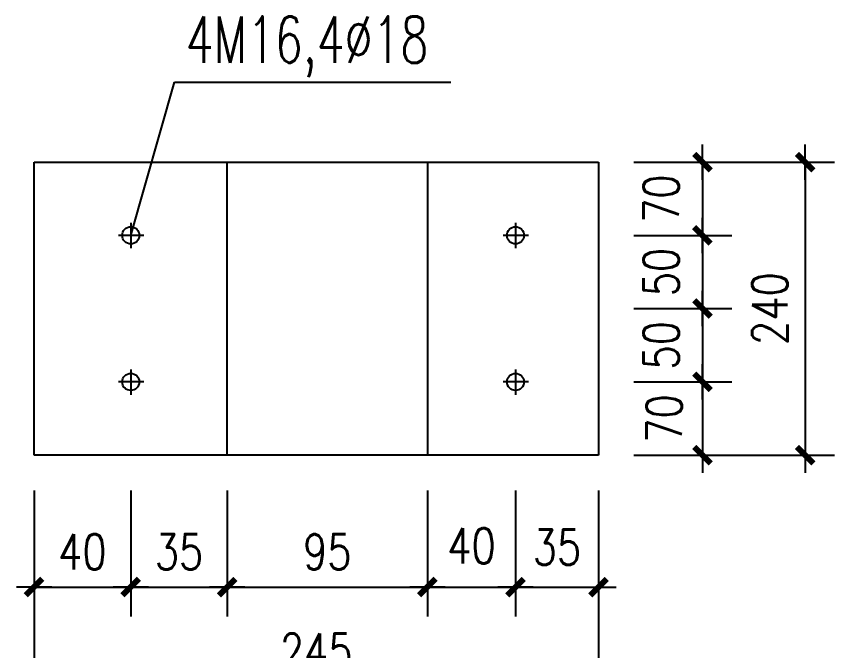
# Model space of a CAD drawing. Extents: x 31695611 to 39053694, y -59225 to 904195.
# Drawn here: x 39033904 to 39040848, y 828335 to 833719 of the extents above; entities that cross this region are included whole.
import ezdxf

# ---------------------------------------------------------------- set-up
doc = ezdxf.new("R2010")
doc.units = 0
doc.header["$LTSCALE"] = 1000
doc.header["$MEASUREMENT"] = 0
doc.layers.get('0').update_dxf_attribs({"linetype": 'CONTINUOUS'})
doc.layers.get('DEFPOINTS').update_dxf_attribs({"linetype": 'CONTINUOUS'})
doc.layers.add('PUB_DIM', color=3, linetype='CONTINUOUS')
doc.layers.add('TEXT', color=7, linetype='CONTINUOUS')
doc.styles.add('DIM_FONT', font='SIMPLEX.shx', dxfattribs={"width": 0.8})
doc.styles.add('TXT', font='romans.shx', dxfattribs={"width": 0.7, "height": 250, "bigfont": 'hztxt.shx'})
doc.dimstyles.new('DIMN', dxfattribs={"dimtxt": 300, "dimasz": 1, "dimexe": 250, "dimexo": 300, "dimgap": 150, "dimtad": 1, "dimdec": 0, "dimzin": 0, "dimtxsty": 'DIM_FONT', "dimblk": '_DIMX', "dimcen": 0.09, "dimclrt": 7, "dimazin": 3, "dimtfac": 1, "dimtdec": 0, "dimtix": 1, "dimtmove": 0, "dimatfit": 3, "dimtolj": 1, "dimtzin": 0})

# ---------------------------------------------------------------- blocks, each defined once
blk = doc.blocks.new('_DIMX')
blk.add_line((-150, 0), (150, 0))
at = {"const_width": 50}
blk.add_lwpolyline([(-70, -70), (70, 70)], dxfattribs=at)
blk = doc.blocks.new('*D27')
at = {"layer": 'DEFPOINTS', "color": 0}
for p in [(3960.2, 9795.4), (3960.2, 9173.4), (4843, 9173.4)]:
    blk.add_point(p, dxfattribs=at)
at = {"layer": 'PUB_DIM', "color": 0}
for p, q in [((4260.2, 9795.4), (5093, 9795.4)), ((4843, 9794.4), (4843, 9174.4)), ((4260.2, 9173.4), (5093, 9173.4))]:
    blk.add_line(p, q, dxfattribs=at)
for p, rotation in [((4843, 9795.4), 90), ((4843, 9173.4), 270)]:
    blk.add_blockref('_DIMX', p, dxfattribs=dict(at, rotation=rotation))
at = {"layer": 'PUB_DIM', "color": 7, "insert": (4493.6, 9484.4), "char_height": 300, "attachment_point": 5, "rotation": 90, "style": 'DIM_FONT'}
blk.add_mtext('\\A1;50', dxfattribs=at)
blk = doc.blocks.new('*D28')
at = {"layer": 'DEFPOINTS', "color": 0}
for p in [(3960.2, 9173.4), (3960.2, 8551.3), (4843, 8551.3)]:
    blk.add_point(p, dxfattribs=at)
at = {"layer": 'PUB_DIM', "color": 0}
for p, q in [((4260.2, 9173.4), (5093, 9173.4)), ((4843, 9172.4), (4843, 8552.3)), ((4260.2, 8551.3), (5093, 8551.3))]:
    blk.add_line(p, q, dxfattribs=at)
for p, rotation in [((4843, 9173.4), 90), ((4843, 8551.3), 270)]:
    blk.add_blockref('_DIMX', p, dxfattribs=dict(at, rotation=rotation))
at = {"layer": 'PUB_DIM', "color": 7, "insert": (4493.6, 8862.3), "char_height": 300, "attachment_point": 5, "rotation": 90, "style": 'DIM_FONT'}
blk.add_mtext('\\A1;50', dxfattribs=at)
blk = doc.blocks.new('*D29')
at = {"layer": 'DEFPOINTS', "color": 0}
for p in [(3960.2, 10417.5), (3960.2, 9795.4), (4843, 9795.4)]:
    blk.add_point(p, dxfattribs=at)
at = {"layer": 'PUB_DIM', "color": 0}
for p, q in [((4260.2, 10417.5), (5093, 10417.5)), ((4843, 10416.5), (4843, 9796.4)), ((4260.2, 9795.4), (5093, 9795.4))]:
    blk.add_line(p, q, dxfattribs=at)
for p, rotation in [((4843, 10417.5), 90), ((4843, 9795.4), 270)]:
    blk.add_blockref('_DIMX', p, dxfattribs=dict(at, rotation=rotation))
at = {"layer": 'PUB_DIM', "color": 7, "insert": (4493.6, 10106.5), "char_height": 300, "attachment_point": 5, "rotation": 90, "style": 'DIM_FONT'}
blk.add_mtext('\\A1;70', dxfattribs=at)
blk = doc.blocks.new('*D30')
at = {"layer": 'DEFPOINTS', "color": 0}
for p in [(3960.2, 10417.5), (3960.2, 7929.2), (5714.6, 7929.2)]:
    blk.add_point(p, dxfattribs=at)
at = {"layer": 'PUB_DIM', "color": 0}
for p, q in [((4260.2, 10417.5), (5964.6, 10417.5)), ((5714.6, 10416.5), (5714.6, 7930.2)), ((4260.2, 7929.2), (5964.6, 7929.2))]:
    blk.add_line(p, q, dxfattribs=at)
for p, rotation in [((5714.6, 10417.5), 90), ((5714.6, 7929.2), 270)]:
    blk.add_blockref('_DIMX', p, dxfattribs=dict(at, rotation=rotation))
at = {"layer": 'PUB_DIM', "color": 7, "insert": (5414.6, 9173.4), "char_height": 300, "attachment_point": 5, "rotation": 90, "style": 'DIM_FONT'}
blk.add_mtext('\\A1;240', dxfattribs=at)
blk = doc.blocks.new('*D31')
at = {"layer": 'DEFPOINTS', "color": 0}
for p in [(3960.2, 8551.3), (3960.2, 7929.2), (4843, 7929.2)]:
    blk.add_point(p, dxfattribs=at)
at = {"layer": 'PUB_DIM', "color": 0}
for p, q in [((4260.2, 8551.3), (5093, 8551.3)), ((4843, 8550.3), (4843, 7930.2)), ((4260.2, 7929.2), (5093, 7929.2))]:
    blk.add_line(p, q, dxfattribs=at)
for p, rotation in [((4843, 8551.3), 90), ((4843, 7929.2), 270)]:
    blk.add_blockref('_DIMX', p, dxfattribs=dict(at, rotation=rotation))
at = {"layer": 'PUB_DIM', "color": 7, "insert": (4519, 8240.2), "char_height": 300, "attachment_point": 5, "rotation": 90, "style": 'DIM_FONT'}
blk.add_mtext('\\A1;70', dxfattribs=at)
blk = doc.blocks.new('KFZ3')
at = {"color": 1}
for p, q in [((-9.1, 9793.6), (361.5, 11094.8)), ((361.5, 11094.8), (2706.6, 11094.8))]:
    blk.add_line(p, q, dxfattribs=at)
at = {"color": 0}
for p, q in [((-829.9, 10417.5), (3960.2, 10417.5)), ((-829.9, 7929.2), (-829.9, 10417.5)), ((809.6, 7929.2), (809.6, 10417.5)), ((2508.6, 10417.5), (2508.6, 7929.2)), ((3960.2, 10417.5), (3960.2, 7929.2)), ((-9.1, 9901.7), (-9.1, 9685.5)), ((3255.8, 9901.7), (3255.8, 9685.5)), ((100.8, 9795.4), (-112.8, 9795.4)), ((3365.7, 9795.4), (3152.1, 9795.4)), ((-9.1, 8657.6), (-9.1, 8441.4)), ((3255.8, 8657.6), (3255.8, 8441.4)), ((100.8, 8551.3), (-112.8, 8551.3)), ((3365.7, 8551.3), (3152.1, 8551.3)), ((3960.2, 7929.2), (-829.9, 7929.2))]:
    blk.add_line(p, q, dxfattribs=at)
for centre in [(-9.1, 9795.4), (3255.8, 9795.4), (-9.1, 8551.3), (3255.8, 8551.3)]:
    blk.add_circle(centre, 72.6, dxfattribs=at)
at = {"layer": 'TEXT', "color": 3, "style": 'TXT', "width": 0.7}
blk.add_text('4M16,4%%c18', height=394.657, dxfattribs=at).set_placement((456.6, 11259.5))
at = {"layer": 'PUB_DIM'}
for base, p1, p2, text, picture, middle in [((4843, 9795.4), (3960.2, 10417.5), (3960.2, 9795.4), '70', '*D29', (4493.6, 10106.5)), ((4843, 9173.4), (3960.2, 9795.4), (3960.2, 9173.4), '50', '*D27', (4493.6, 9484.4)), ((4843, 8551.3), (3960.2, 9173.4), (3960.2, 8551.3), '50', '*D28', (4493.6, 8862.3)), ((4843, 7929.2), (3960.2, 8551.3), (3960.2, 7929.2), '70', '*D31', (4519, 8240.2))]:
    dim = blk.add_linear_dim(base=base, p1=p1, p2=p2, angle=90, text=text, dimstyle='DIMN', dxfattribs=at)
    dim.commit()
    dim.dimension.update_dxf_attribs({"geometry": picture, "text_midpoint": middle, "dimtype": 128})
dim = blk.add_linear_dim(base=(5714.6, 7929.2), p1=(3960.2, 10417.5), p2=(3960.2, 7929.2), angle=90, text='240', dimstyle='DIMN', dxfattribs=at)
dim.commit()
dim.dimension.update_dxf_attribs({"geometry": '*D30', "text_midpoint": (5414.6, 9173.4)})
for base, p1, p2, text in [((3960.2, 5964.6), (-829.9, 7929.2), (3960.2, 7929.2), '245'), ((-9.1, 6810), (-829.9, 7929.2), (-9.1, 7929.2), '40'), ((809.6, 6810), (-9.1, 7929.2), (809.6, 7929.2), '35'), ((2508.6, 6810), (809.6, 7929.2), (2508.6, 7929.2), '95')]:
    blk.add_linear_dim(base=base, p1=p1, p2=p2, text=text, dimstyle='DIMN', dxfattribs=at).render()
for base, p1, p2, location, text in [((3255.8, 6810), (2508.6, 7929.2), (3255.8, 7929.2), (2882.2, 7160.5), '40'), ((3960.2, 6810), (3255.8, 7929.2), (3960.2, 7929.2), (3608, 7147.8), '35')]:
    blk.add_linear_dim(base=base, p1=p1, p2=p2, location=location, text=text, dimstyle='DIMN', dxfattribs=at).render()

msp = doc.modelspace()

# ---------------------------------------------------------------- block references
msp.add_blockref('KFZ3', (39034883.6, 822064.7))

doc.saveas('drawing.dxf')
